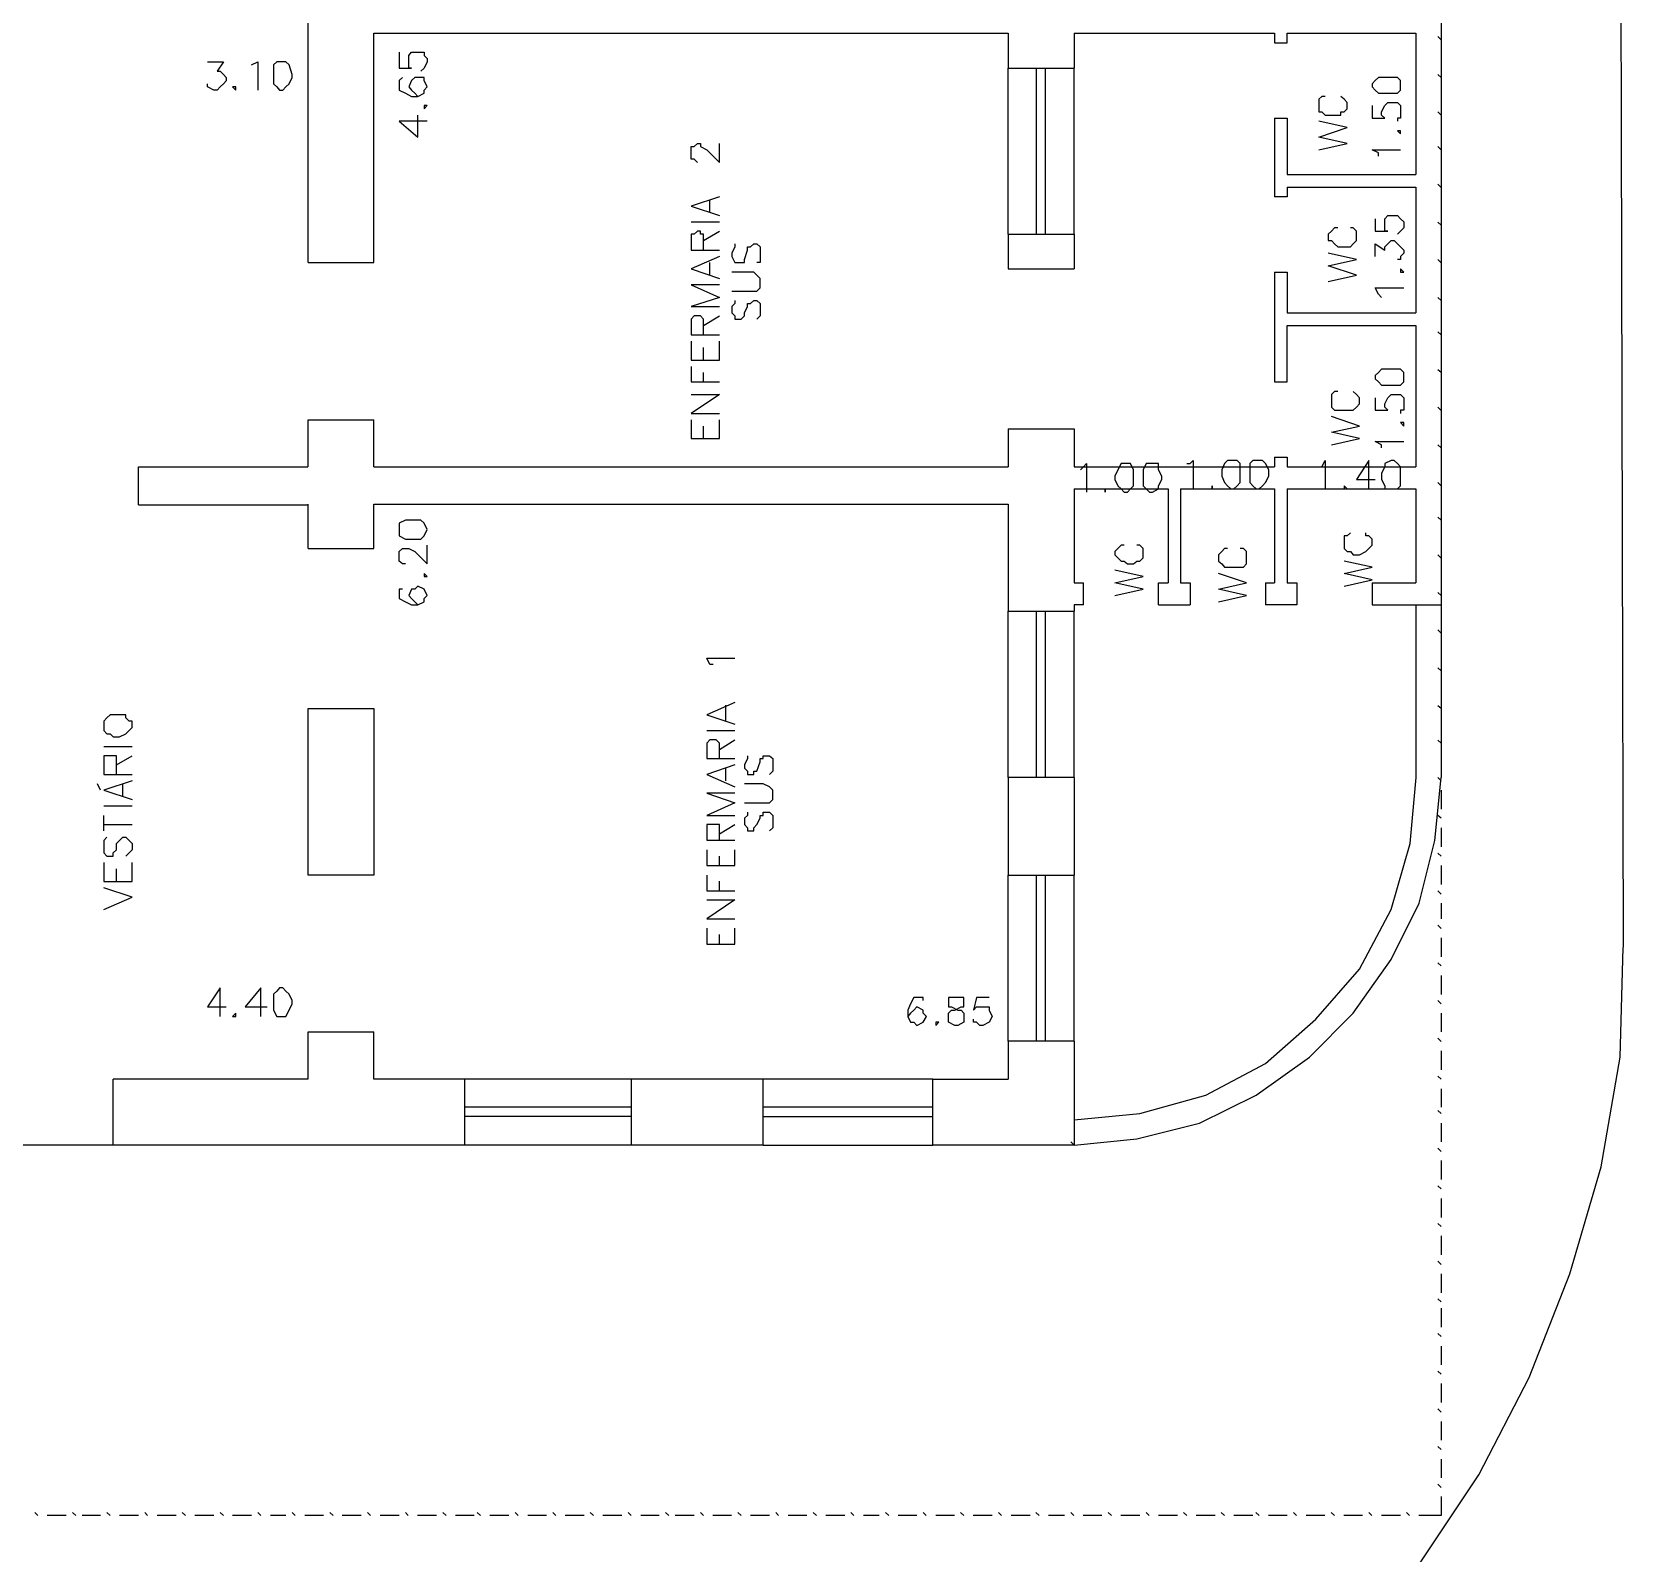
# Model space of a CAD drawing. Header units: millimetres. Extents: x -369 to -70, y -1414 to -1185.
# Drawn here: x -150.05 to -132.9, y -1360.33 to -1343.94 of the extents above; entities that cross this region are included whole.
import ezdxf

# ---------------------------------------------------------------- set-up
doc = ezdxf.new("R2010")
doc.units = ezdxf.units.MM
doc.header["$MEASUREMENT"] = 0
for name, color, linetype in [('10', 10, 'Continuous'), ('12', 12, 'Continuous'), ('14', 14, 'Continuous'), ('3', 3, 'Continuous'), ('50', 50, 'Continuous'), ('6', 6, 'Continuous'), ('8', 8, 'Continuous')]:
    doc.layers.add(name, color=color, linetype=linetype)

msp = doc.modelspace()

# ---------------------------------------------------------------- linework, layer by layer
at = {"layer": '10'}
for points in [[(-134.861, -1331.235), (-134.861, -1350.114)], [(-147.074, -1346.425), (-147.074, -1336.174)], [(-146.367, -1343.955), (-139.529, -1343.955)], [(-146.367, -1346.425), (-146.367, -1343.955)], [(-139.529, -1343.955), (-139.529, -1344.331)], [(-138.818, -1343.955), (-136.656, -1343.955)], [(-138.818, -1343.955), (-138.818, -1344.331)], [(-136.656, -1343.955), (-136.656, -1344.059), (-136.656, -1344.059), (-136.52, -1344.059), (-136.52, -1344.059), (-136.52, -1343.955)], [(-136.52, -1343.955), (-135.133, -1343.955)], [(-135.133, -1343.955), (-135.133, -1345.478)], [(-139.529, -1344.331), (-138.818, -1344.331)], [(-136.656, -1344.87), (-136.656, -1345.718)], [(-136.656, -1344.87), (-136.52, -1344.87)], [(-136.52, -1344.87), (-136.52, -1345.478)], [(-136.52, -1345.478), (-135.133, -1345.478)], [(-136.52, -1345.614), (-136.52, -1345.718), (-136.52, -1345.718), (-136.656, -1345.718)], [(-136.52, -1345.614), (-135.133, -1345.614)], [(-135.133, -1345.614), (-135.133, -1346.968)], [(-139.529, -1346.121), (-138.818, -1346.121)], [(-139.529, -1346.121), (-139.529, -1346.493)], [(-138.818, -1346.121), (-138.818, -1346.493)], [(-147.074, -1346.425), (-146.367, -1346.425)], [(-139.529, -1346.493), (-138.818, -1346.493)], [(-136.656, -1346.529), (-136.656, -1347.712), (-136.656, -1347.712), (-136.52, -1347.712), (-136.52, -1347.104)], [(-136.656, -1346.529), (-136.52, -1346.529), (-136.52, -1346.529), (-136.52, -1346.968)], [(-136.52, -1346.968), (-135.133, -1346.968)], [(-136.52, -1347.104), (-135.133, -1347.104)], [(-135.133, -1347.104), (-135.133, -1348.627)], [(-147.074, -1348.627), (-147.074, -1348.119)], [(-147.074, -1348.119), (-146.367, -1348.119)], [(-146.367, -1348.627), (-146.367, -1348.119)], [(-139.529, -1348.219), (-138.818, -1348.219)], [(-139.529, -1348.219), (-139.529, -1348.627)], [(-138.818, -1348.219), (-138.818, -1348.627)], [(-148.905, -1348.627), (-147.078, -1348.627)], [(-148.905, -1349.035), (-148.905, -1348.627)], [(-146.367, -1348.627), (-139.529, -1348.627)], [(-138.818, -1348.627), (-136.656, -1348.627)], [(-136.656, -1348.523), (-136.656, -1348.627)], [(-136.656, -1348.523), (-136.52, -1348.523), (-136.52, -1348.523), (-136.52, -1348.627)], [(-136.52, -1348.627), (-135.133, -1348.627)], [(-138.818, -1348.863), (-138.818, -1349.878)], [(-138.818, -1348.863), (-137.803, -1348.863)], [(-137.803, -1348.863), (-137.803, -1349.878)], [(-137.671, -1348.863), (-137.671, -1349.878)], [(-137.671, -1348.863), (-136.656, -1348.863)], [(-136.656, -1348.863), (-136.656, -1349.878)], [(-136.52, -1348.863), (-136.52, -1349.878)], [(-136.52, -1348.863), (-135.133, -1348.863)], [(-135.133, -1348.863), (-135.133, -1349.878)], [(-148.905, -1349.035), (-147.078, -1349.035)], [(-147.074, -1349.506), (-147.074, -1349.031)], [(-146.367, -1349.506), (-146.367, -1349.031)], [(-146.367, -1349.031), (-139.529, -1349.031)], [(-139.529, -1349.031), (-139.529, -1350.181)], [(-147.074, -1349.506), (-146.367, -1349.506)], [(-138.818, -1349.878), (-138.718, -1349.878)], [(-138.718, -1350.114), (-138.718, -1349.878)], [(-137.907, -1350.114), (-137.907, -1349.878)], [(-137.907, -1349.878), (-137.803, -1349.878)], [(-137.671, -1349.878), (-137.567, -1349.878)], [(-137.567, -1349.878), (-137.567, -1350.114)], [(-136.756, -1349.878), (-136.756, -1350.114)], [(-136.416, -1349.878), (-136.416, -1350.114), (-136.416, -1350.114), (-136.756, -1350.114)], [(-136.756, -1349.878), (-136.656, -1349.878)], [(-136.52, -1349.878), (-136.416, -1349.878)], [(-135.605, -1349.878), (-135.605, -1350.114)], [(-135.605, -1349.878), (-135.133, -1349.878)], [(-139.529, -1350.181), (-138.818, -1350.181)], [(-138.718, -1350.114), (-138.818, -1350.114), (-138.818, -1350.114), (-138.818, -1350.181)], [(-137.907, -1350.114), (-137.567, -1350.114)], [(-135.605, -1350.114), (-134.861, -1350.114)], [(-147.074, -1351.233), (-146.367, -1351.233), (-146.367, -1351.233), (-146.367, -1353.027), (-147.074, -1353.027), (-147.074, -1353.027), (-147.074, -1351.233)], [(-138.818, -1351.976), (-139.529, -1351.976)], [(-139.529, -1351.976), (-139.529, -1353.027)], [(-138.818, -1351.976), (-138.818, -1353.027)], [(-139.529, -1353.027), (-138.818, -1353.027)], [(-147.074, -1355.225), (-147.074, -1354.717)], [(-147.074, -1354.717), (-146.367, -1354.717)], [(-146.367, -1355.225), (-146.367, -1354.717)], [(-138.818, -1354.817), (-139.529, -1354.817)], [(-139.529, -1354.817), (-139.529, -1355.225)], [(-138.818, -1354.817), (-138.818, -1355.936)], [(-147.078, -1355.225), (-149.176, -1355.225)], [(-149.176, -1355.936), (-149.176, -1355.225)], [(-145.384, -1355.225), (-146.367, -1355.225)], [(-145.384, -1355.936), (-145.384, -1355.225)], [(-142.171, -1355.225), (-143.589, -1355.225)], [(-143.589, -1355.936), (-143.589, -1355.225)], [(-142.171, -1355.936), (-142.171, -1355.225)], [(-140.34, -1355.936), (-140.34, -1355.225), (-140.34, -1355.225), (-139.529, -1355.225)], [(-145.384, -1355.936), (-149.176, -1355.936)], [(-142.171, -1355.936), (-143.589, -1355.936)], [(-138.818, -1355.936), (-140.34, -1355.936)]]:
    msp.add_lwpolyline(points, dxfattribs=at)
at = {"layer": '12'}
for points in [[(-149.988, -1359.929), (-150.02, -1359.897)], [(-149.684, -1359.929), (-149.888, -1359.929)], [(-149.58, -1359.929), (-149.616, -1359.897)], [(-149.312, -1359.929), (-149.512, -1359.929)], [(-149.208, -1359.929), (-149.244, -1359.897)], [(-148.905, -1359.929), (-149.108, -1359.929)], [(-148.805, -1359.929), (-148.837, -1359.897)], [(-148.497, -1359.929), (-148.701, -1359.929)], [(-148.397, -1359.929), (-148.433, -1359.897)], [(-148.093, -1359.929), (-148.297, -1359.929)], [(-147.989, -1359.929), (-148.025, -1359.897)], [(-147.686, -1359.929), (-147.889, -1359.929)], [(-147.586, -1359.929), (-147.618, -1359.897)], [(-147.314, -1359.929), (-147.482, -1359.929)], [(-147.214, -1359.929), (-147.246, -1359.897)], [(-146.91, -1359.929), (-147.11, -1359.929)], [(-146.806, -1359.929), (-146.842, -1359.897)], [(-146.503, -1359.929), (-146.707, -1359.929)], [(-146.403, -1359.929), (-146.435, -1359.897)], [(-146.095, -1359.929), (-146.299, -1359.929)], [(-145.995, -1359.929), (-146.027, -1359.897)], [(-145.691, -1359.929), (-145.895, -1359.929)], [(-145.588, -1359.929), (-145.624, -1359.897)], [(-145.284, -1359.929), (-145.488, -1359.929)], [(-145.216, -1359.929), (-145.252, -1359.897)], [(-144.912, -1359.929), (-145.116, -1359.929)], [(-144.812, -1359.929), (-144.844, -1359.897)], [(-144.505, -1359.929), (-144.708, -1359.929)], [(-144.405, -1359.929), (-144.437, -1359.897)], [(-144.101, -1359.929), (-144.305, -1359.929)], [(-143.997, -1359.929), (-144.033, -1359.897)], [(-143.693, -1359.929), (-143.897, -1359.929)], [(-143.593, -1359.929), (-143.625, -1359.897)], [(-143.29, -1359.929), (-143.489, -1359.929)], [(-143.186, -1359.929), (-143.222, -1359.897)], [(-142.914, -1359.929), (-143.118, -1359.929)], [(-142.814, -1359.929), (-142.846, -1359.897)], [(-142.51, -1359.929), (-142.714, -1359.929)], [(-142.406, -1359.929), (-142.442, -1359.897)], [(-142.103, -1359.929), (-142.307, -1359.929)], [(-142.003, -1359.929), (-142.035, -1359.897)], [(-141.699, -1359.929), (-141.899, -1359.929)], [(-141.595, -1359.929), (-141.631, -1359.897)], [(-141.291, -1359.929), (-141.495, -1359.929)], [(-141.192, -1359.929), (-141.224, -1359.897)], [(-140.92, -1359.929), (-141.088, -1359.929)], [(-140.816, -1359.929), (-140.852, -1359.897)], [(-140.512, -1359.929), (-140.716, -1359.929)], [(-140.412, -1359.929), (-140.444, -1359.897)], [(-140.109, -1359.929), (-140.308, -1359.929)], [(-140.005, -1359.929), (-140.041, -1359.897)], [(-139.701, -1359.929), (-139.905, -1359.929)], [(-139.601, -1359.929), (-139.633, -1359.897)], [(-139.293, -1359.929), (-139.497, -1359.929)], [(-139.193, -1359.929), (-139.229, -1359.897)], [(-138.922, -1359.929), (-139.093, -1359.929)], [(-138.822, -1359.929), (-138.854, -1359.897)], [(-138.518, -1359.929), (-138.722, -1359.929)], [(-138.414, -1359.929), (-138.45, -1359.897)], [(-138.11, -1359.929), (-138.314, -1359.929)], [(-138.01, -1359.929), (-138.042, -1359.897)], [(-137.703, -1359.929), (-137.907, -1359.929)], [(-137.603, -1359.929), (-137.639, -1359.897)], [(-137.299, -1359.929), (-137.503, -1359.929)], [(-137.195, -1359.929), (-137.231, -1359.897)], [(-136.891, -1359.929), (-137.095, -1359.929)], [(-136.824, -1359.929), (-136.859, -1359.897)], [(-136.52, -1359.929), (-136.724, -1359.929)], [(-136.42, -1359.929), (-136.452, -1359.897)], [(-136.116, -1359.929), (-136.316, -1359.929)], [(-136.012, -1359.929), (-136.048, -1359.897)], [(-135.709, -1359.929), (-135.912, -1359.929)], [(-135.609, -1359.929), (-135.641, -1359.897)], [(-135.301, -1359.929), (-135.505, -1359.929)], [(-135.201, -1359.929), (-135.233, -1359.897)], [(-134.861, -1359.929), (-135.101, -1359.929)]]:
    msp.add_lwpolyline(points, dxfattribs=at)
at = {"layer": '14'}
for points in [[(-133.067, -1284.809), (-132.899, -1353.802)], [(-143.386, -1364.8), (-142.203, -1364.7), (-141.02, -1364.429), (-139.869, -1364.057), (-138.786, -1363.549), (-137.771, -1362.942), (-136.788, -1362.231), (-135.908, -1361.419), (-135.129, -1360.504), (-134.454, -1359.489), (-133.914, -1358.442), (-133.475, -1357.323), (-133.135, -1356.172), (-132.931, -1354.989), (-132.899, -1353.806)]]:
    msp.add_lwpolyline(points, dxfattribs=at)
at = {"layer": '3'}
for points in [[(-138.818, -1355.936), (-138.142, -1355.868), (-137.467, -1355.7), (-136.855, -1355.397), (-136.28, -1354.989), (-135.808, -1354.514), (-135.401, -1353.938), (-135.097, -1353.331), (-134.929, -1352.655), (-134.861, -1351.976)], [(-138.818, -1355.664), (-138.11, -1355.597), (-137.399, -1355.397), (-136.756, -1355.057), (-136.212, -1354.581), (-135.74, -1354.042), (-135.401, -1353.399), (-135.197, -1352.687), (-135.129, -1351.976)]]:
    msp.add_lwpolyline(points, dxfattribs=at)
at = {"layer": '50'}
for points in [[(-146.095, -1344.159), (-146.095, -1344.331), (-145.959, -1344.331), (-145.991, -1344.331), (-145.991, -1344.263), (-145.991, -1344.227), (-145.991, -1344.195), (-145.959, -1344.159), (-145.891, -1344.159), (-145.823, -1344.159), (-145.823, -1344.195), (-145.791, -1344.227), (-145.791, -1344.263), (-145.823, -1344.331), (-145.859, -1344.363)], [(-148.161, -1344.263), (-147.989, -1344.263), (-148.057, -1344.363), (-148.025, -1344.363), (-147.989, -1344.399), (-147.957, -1344.431), (-147.957, -1344.467), (-147.989, -1344.499), (-148.025, -1344.531), (-148.057, -1344.567), (-148.093, -1344.567), (-148.161, -1344.531), (-148.161, -1344.499)], [(-147.686, -1344.295), (-147.686, -1344.295), (-147.618, -1344.263), (-147.618, -1344.567)], [(-147.382, -1344.263), (-147.414, -1344.263), (-147.45, -1344.295), (-147.45, -1344.399), (-147.45, -1344.431), (-147.45, -1344.499), (-147.414, -1344.531), (-147.382, -1344.567), (-147.346, -1344.567), (-147.314, -1344.531), (-147.278, -1344.499), (-147.246, -1344.431), (-147.246, -1344.399), (-147.278, -1344.295), (-147.314, -1344.263), (-147.346, -1344.263), (-147.382, -1344.263)], [(-147.853, -1344.531), (-147.889, -1344.531), (-147.853, -1344.567), (-147.853, -1344.531)], [(-146.059, -1344.431), (-146.095, -1344.463), (-146.095, -1344.499), (-146.095, -1344.531), (-146.095, -1344.567), (-146.027, -1344.599), (-145.959, -1344.635), (-145.891, -1344.635), (-145.823, -1344.599), (-145.823, -1344.567), (-145.791, -1344.531), (-145.823, -1344.463), (-145.823, -1344.431), (-145.891, -1344.431), (-145.923, -1344.431), (-145.959, -1344.463), (-145.991, -1344.531), (-145.959, -1344.567), (-145.923, -1344.599), (-145.891, -1344.635)], [(-135.605, -1344.531), (-135.573, -1344.567), (-135.537, -1344.599), (-135.469, -1344.599), (-135.437, -1344.599), (-135.333, -1344.599), (-135.301, -1344.567), (-135.301, -1344.531), (-135.301, -1344.499), (-135.301, -1344.463), (-135.333, -1344.431), (-135.437, -1344.431), (-135.469, -1344.431), (-135.537, -1344.431), (-135.573, -1344.463), (-135.605, -1344.499), (-135.605, -1344.531)], [(-136.112, -1344.635), (-136.148, -1344.635), (-136.18, -1344.666), (-136.18, -1344.702), (-136.18, -1344.77), (-136.18, -1344.802), (-136.148, -1344.802), (-136.112, -1344.838), (-136.08, -1344.838), (-136.012, -1344.838), (-135.944, -1344.838), (-135.944, -1344.802), (-135.908, -1344.802), (-135.876, -1344.77), (-135.876, -1344.702), (-135.908, -1344.666), (-135.944, -1344.635)], [(-135.605, -1344.734), (-135.605, -1344.87), (-135.469, -1344.87), (-135.505, -1344.838), (-135.505, -1344.802), (-135.469, -1344.734), (-135.437, -1344.702), (-135.401, -1344.702), (-135.369, -1344.702), (-135.333, -1344.702), (-135.301, -1344.734), (-135.301, -1344.802), (-135.301, -1344.838), (-135.301, -1344.87), (-135.333, -1344.87), (-135.333, -1344.902)], [(-145.791, -1344.902), (-146.095, -1344.902), (-146.095, -1344.902), (-145.891, -1345.074), (-145.891, -1344.838)], [(-145.823, -1344.734), (-145.823, -1344.77), (-145.791, -1344.734), (-145.823, -1344.734)], [(-136.18, -1345.21), (-135.876, -1345.142), (-135.876, -1345.142), (-136.18, -1345.074), (-136.18, -1345.074), (-135.876, -1344.97), (-135.876, -1344.97), (-136.18, -1344.902)], [(-135.333, -1345.006), (-135.301, -1345.038), (-135.301, -1345.006), (-135.333, -1345.006)], [(-142.878, -1345.346), (-142.878, -1345.346), (-142.914, -1345.31), (-142.946, -1345.31), (-142.946, -1345.278), (-142.946, -1345.21), (-142.946, -1345.174), (-142.914, -1345.174), (-142.878, -1345.142), (-142.846, -1345.142), (-142.846, -1345.174), (-142.778, -1345.21), (-142.642, -1345.346), (-142.642, -1345.142)], [(-135.537, -1345.278), (-135.537, -1345.242), (-135.605, -1345.21), (-135.301, -1345.21)], [(-142.642, -1345.718), (-142.946, -1345.817), (-142.946, -1345.817), (-142.642, -1345.917)], [(-142.746, -1345.885), (-142.746, -1345.75)], [(-135.573, -1345.953), (-135.573, -1346.089), (-135.437, -1346.089), (-135.469, -1346.089), (-135.469, -1346.053), (-135.469, -1345.985), (-135.469, -1345.953), (-135.437, -1345.917), (-135.401, -1345.917), (-135.369, -1345.917), (-135.333, -1345.917), (-135.301, -1345.953), (-135.265, -1345.985), (-135.265, -1346.053), (-135.301, -1346.089), (-135.333, -1346.121)], [(-142.946, -1345.985), (-142.642, -1345.985)], [(-142.814, -1346.293), (-142.814, -1346.157), (-142.814, -1346.121), (-142.846, -1346.121), (-142.846, -1346.089), (-142.878, -1346.089), (-142.914, -1346.121), (-142.946, -1346.121), (-142.946, -1346.157), (-142.946, -1346.293), (-142.946, -1346.293), (-142.642, -1346.293)], [(-142.814, -1346.189), (-142.642, -1346.089)], [(-135.976, -1346.053), (-136.012, -1346.053), (-136.044, -1346.089), (-136.08, -1346.121), (-136.08, -1346.189), (-136.044, -1346.189), (-136.012, -1346.225), (-135.976, -1346.257), (-135.944, -1346.257), (-135.876, -1346.257), (-135.84, -1346.257), (-135.808, -1346.225), (-135.772, -1346.189), (-135.772, -1346.121), (-135.772, -1346.089), (-135.808, -1346.053), (-135.84, -1346.053)], [(-142.474, -1346.225), (-142.474, -1346.257), (-142.506, -1346.325), (-142.506, -1346.361), (-142.474, -1346.425), (-142.438, -1346.425), (-142.406, -1346.425), (-142.37, -1346.425), (-142.37, -1346.393), (-142.339, -1346.293), (-142.339, -1346.257), (-142.307, -1346.257), (-142.271, -1346.225), (-142.239, -1346.225), (-142.203, -1346.257), (-142.203, -1346.325), (-142.203, -1346.361), (-142.203, -1346.425), (-142.239, -1346.425)], [(-135.573, -1346.361), (-135.573, -1346.225), (-135.469, -1346.293), (-135.469, -1346.257), (-135.437, -1346.225), (-135.401, -1346.189), (-135.369, -1346.189), (-135.333, -1346.225), (-135.301, -1346.257), (-135.265, -1346.293), (-135.265, -1346.325), (-135.301, -1346.361), (-135.301, -1346.393), (-135.333, -1346.393)], [(-142.642, -1346.361), (-142.946, -1346.493), (-142.946, -1346.493), (-142.642, -1346.597)], [(-142.746, -1346.561), (-142.746, -1346.425)], [(-136.08, -1346.629), (-135.772, -1346.561), (-135.772, -1346.561), (-136.08, -1346.461), (-136.08, -1346.461), (-135.772, -1346.393), (-135.772, -1346.393), (-136.08, -1346.325)], [(-142.506, -1346.733), (-142.271, -1346.733), (-142.239, -1346.733), (-142.203, -1346.697), (-142.203, -1346.665), (-142.203, -1346.629), (-142.203, -1346.597), (-142.239, -1346.561), (-142.271, -1346.529), (-142.506, -1346.529)], [(-135.301, -1346.529), (-135.301, -1346.529), (-135.265, -1346.529), (-135.301, -1346.493), (-135.301, -1346.529)], [(-142.642, -1346.665), (-142.946, -1346.665), (-142.946, -1346.665), (-142.642, -1346.801), (-142.642, -1346.801), (-142.946, -1346.9), (-142.946, -1346.9), (-142.642, -1346.9)], [(-135.505, -1346.801), (-135.537, -1346.765), (-135.573, -1346.697), (-135.265, -1346.697)], [(-142.474, -1346.833), (-142.474, -1346.868), (-142.506, -1346.9), (-142.506, -1346.968), (-142.474, -1347), (-142.474, -1347.036), (-142.438, -1347.036), (-142.406, -1347.036), (-142.37, -1347), (-142.37, -1346.968), (-142.339, -1346.9), (-142.339, -1346.868), (-142.307, -1346.868), (-142.271, -1346.833), (-142.239, -1346.833), (-142.203, -1346.868), (-142.203, -1346.9), (-142.203, -1346.968), (-142.203, -1347), (-142.239, -1347.036)], [(-142.814, -1347.204), (-142.814, -1347.068), (-142.814, -1347.036), (-142.846, -1347), (-142.878, -1347), (-142.914, -1347), (-142.946, -1347.036), (-142.946, -1347.068), (-142.946, -1347.204), (-142.946, -1347.204), (-142.642, -1347.204)], [(-142.814, -1347.104), (-142.642, -1347)], [(-142.946, -1347.272), (-142.946, -1347.476), (-142.946, -1347.476), (-142.642, -1347.476)], [(-142.642, -1347.476), (-142.642, -1347.272)], [(-142.814, -1347.476), (-142.814, -1347.34)], [(-142.946, -1347.544), (-142.946, -1347.712), (-142.946, -1347.712), (-142.642, -1347.712)], [(-142.814, -1347.712), (-142.814, -1347.612)], [(-135.573, -1347.68), (-135.537, -1347.712), (-135.505, -1347.748), (-135.437, -1347.748), (-135.401, -1347.748), (-135.301, -1347.748), (-135.265, -1347.712), (-135.265, -1347.68), (-135.265, -1347.644), (-135.265, -1347.612), (-135.301, -1347.576), (-135.401, -1347.576), (-135.437, -1347.576), (-135.505, -1347.576), (-135.537, -1347.612), (-135.573, -1347.644), (-135.573, -1347.68)], [(-135.976, -1347.816), (-136.012, -1347.816), (-136.044, -1347.848), (-136.044, -1347.884), (-136.044, -1347.948), (-136.044, -1347.983), (-136.012, -1348.015), (-135.976, -1348.015), (-135.944, -1348.015), (-135.876, -1348.015), (-135.808, -1348.015), (-135.772, -1347.983), (-135.74, -1347.948), (-135.74, -1347.884), (-135.772, -1347.848), (-135.808, -1347.816)], [(-142.946, -1347.848), (-142.642, -1347.848), (-142.642, -1347.848), (-142.946, -1348.051), (-142.946, -1348.051), (-142.642, -1348.051)], [(-135.573, -1347.884), (-135.573, -1348.015), (-135.437, -1348.015), (-135.469, -1347.983), (-135.469, -1347.948), (-135.437, -1347.884), (-135.401, -1347.848), (-135.369, -1347.848), (-135.333, -1347.848), (-135.301, -1347.848), (-135.265, -1347.884), (-135.265, -1347.948), (-135.265, -1347.983), (-135.265, -1348.015), (-135.301, -1348.015), (-135.301, -1348.051)], [(-142.946, -1348.119), (-142.946, -1348.323), (-142.946, -1348.323), (-142.642, -1348.323)], [(-142.642, -1348.323), (-142.642, -1348.119)], [(-136.044, -1348.391), (-135.74, -1348.323), (-135.74, -1348.323), (-136.044, -1348.255), (-136.044, -1348.255), (-135.74, -1348.187), (-135.74, -1348.187), (-136.044, -1348.083)], [(-135.301, -1348.151), (-135.265, -1348.187), (-135.265, -1348.151), (-135.301, -1348.151)], [(-142.814, -1348.323), (-142.814, -1348.187)], [(-135.505, -1348.423), (-135.505, -1348.391), (-135.573, -1348.355), (-135.265, -1348.355)], [(-138.75, -1348.659), (-138.718, -1348.627), (-138.686, -1348.591), (-138.686, -1348.899)], [(-138.278, -1348.591), (-138.31, -1348.591), (-138.346, -1348.659), (-138.378, -1348.727), (-138.378, -1348.763), (-138.346, -1348.831), (-138.31, -1348.863), (-138.278, -1348.899), (-138.242, -1348.899), (-138.21, -1348.863), (-138.178, -1348.831), (-138.178, -1348.763), (-138.178, -1348.727), (-138.178, -1348.659), (-138.21, -1348.591), (-138.242, -1348.591), (-138.278, -1348.591)], [(-138.006, -1348.591), (-138.042, -1348.591), (-138.074, -1348.659), (-138.074, -1348.727), (-138.074, -1348.763), (-138.074, -1348.831), (-138.042, -1348.863), (-138.006, -1348.899), (-137.974, -1348.899), (-137.907, -1348.863), (-137.907, -1348.831), (-137.871, -1348.763), (-137.871, -1348.727), (-137.907, -1348.659), (-137.907, -1348.591), (-137.974, -1348.591), (-138.006, -1348.591)], [(-137.603, -1348.591), (-137.567, -1348.591), (-137.535, -1348.559), (-137.535, -1348.863)], [(-137.127, -1348.559), (-137.163, -1348.559), (-137.195, -1348.591), (-137.227, -1348.659), (-137.227, -1348.727), (-137.195, -1348.795), (-137.163, -1348.831), (-137.127, -1348.863), (-137.095, -1348.863), (-137.059, -1348.831), (-137.027, -1348.795), (-137.027, -1348.727), (-137.027, -1348.659), (-137.027, -1348.591), (-137.059, -1348.559), (-137.095, -1348.559), (-137.127, -1348.559)], [(-136.855, -1348.559), (-136.891, -1348.559), (-136.923, -1348.591), (-136.923, -1348.659), (-136.923, -1348.727), (-136.923, -1348.795), (-136.891, -1348.831), (-136.855, -1348.863), (-136.824, -1348.863), (-136.788, -1348.831), (-136.756, -1348.795), (-136.72, -1348.727), (-136.72, -1348.659), (-136.756, -1348.591), (-136.788, -1348.559), (-136.824, -1348.559), (-136.855, -1348.559)], [(-136.18, -1348.627), (-136.148, -1348.627), (-136.112, -1348.559), (-136.112, -1348.863)], [(-135.641, -1348.863), (-135.641, -1348.559), (-135.641, -1348.559), (-135.772, -1348.763), (-135.573, -1348.763)], [(-135.401, -1348.559), (-135.469, -1348.591), (-135.469, -1348.627), (-135.505, -1348.695), (-135.505, -1348.763), (-135.469, -1348.831), (-135.469, -1348.863), (-135.401, -1348.863), (-135.369, -1348.863), (-135.333, -1348.863), (-135.301, -1348.831), (-135.301, -1348.763), (-135.301, -1348.695), (-135.301, -1348.627), (-135.333, -1348.591), (-135.369, -1348.559), (-135.401, -1348.559)], [(-137.331, -1348.831), (-137.331, -1348.831), (-137.331, -1348.863), (-137.331, -1348.831)], [(-135.908, -1348.831), (-135.908, -1348.863), (-135.876, -1348.863), (-135.908, -1348.831)], [(-138.482, -1348.863), (-138.482, -1348.863), (-138.482, -1348.899), (-138.482, -1348.863)], [(-146.095, -1349.302), (-146.095, -1349.37), (-146.027, -1349.406), (-145.959, -1349.406), (-145.923, -1349.406), (-145.859, -1349.406), (-145.823, -1349.37), (-145.791, -1349.302), (-145.823, -1349.234), (-145.859, -1349.202), (-145.923, -1349.202), (-145.959, -1349.202), (-146.027, -1349.202), (-146.095, -1349.234), (-146.095, -1349.302)], [(-135.84, -1349.338), (-135.876, -1349.37), (-135.908, -1349.37), (-135.908, -1349.406), (-135.908, -1349.47), (-135.908, -1349.506), (-135.876, -1349.538), (-135.84, -1349.538), (-135.808, -1349.574), (-135.74, -1349.574), (-135.673, -1349.538), (-135.641, -1349.506), (-135.605, -1349.47), (-135.605, -1349.406), (-135.641, -1349.37), (-135.673, -1349.37), (-135.673, -1349.338)], [(-146.027, -1349.674), (-146.027, -1349.674), (-146.059, -1349.674), (-146.095, -1349.642), (-146.095, -1349.606), (-146.095, -1349.574), (-146.095, -1349.538), (-146.059, -1349.506), (-146.027, -1349.506), (-145.991, -1349.506), (-145.923, -1349.538), (-145.791, -1349.674), (-145.791, -1349.47)], [(-138.278, -1349.47), (-138.31, -1349.47), (-138.346, -1349.506), (-138.378, -1349.538), (-138.378, -1349.574), (-138.346, -1349.606), (-138.31, -1349.642), (-138.278, -1349.642), (-138.242, -1349.674), (-138.178, -1349.674), (-138.142, -1349.642), (-138.11, -1349.642), (-138.074, -1349.606), (-138.074, -1349.574), (-138.074, -1349.538), (-138.074, -1349.506), (-138.11, -1349.47), (-138.142, -1349.47)], [(-137.163, -1349.506), (-137.195, -1349.506), (-137.227, -1349.538), (-137.263, -1349.574), (-137.263, -1349.642), (-137.227, -1349.674), (-137.195, -1349.71), (-137.163, -1349.71), (-137.127, -1349.71), (-137.059, -1349.71), (-137.027, -1349.71), (-136.991, -1349.71), (-136.959, -1349.674), (-136.959, -1349.642), (-136.959, -1349.574), (-136.959, -1349.538), (-136.991, -1349.506), (-137.027, -1349.506)], [(-135.908, -1349.914), (-135.605, -1349.846), (-135.605, -1349.846), (-135.908, -1349.778), (-135.908, -1349.778), (-135.605, -1349.71), (-135.605, -1349.71), (-135.908, -1349.642)], [(-145.823, -1349.81), (-145.823, -1349.81), (-145.791, -1349.81), (-145.823, -1349.778), (-145.823, -1349.81)], [(-138.378, -1350.014), (-138.074, -1349.946), (-138.074, -1349.946), (-138.378, -1349.878), (-138.378, -1349.878), (-138.074, -1349.81), (-138.074, -1349.81), (-138.378, -1349.742)], [(-137.263, -1350.082), (-136.959, -1350.014), (-136.959, -1350.014), (-137.263, -1349.946), (-137.263, -1349.946), (-136.959, -1349.878), (-136.959, -1349.878), (-137.263, -1349.778)], [(-146.059, -1349.946), (-146.095, -1349.946), (-146.095, -1349.982), (-146.095, -1350.014), (-146.095, -1350.046), (-146.027, -1350.082), (-145.959, -1350.114), (-145.891, -1350.114), (-145.823, -1350.082), (-145.823, -1350.046), (-145.791, -1350.014), (-145.823, -1349.946), (-145.891, -1349.914), (-145.923, -1349.946), (-145.959, -1349.946), (-145.991, -1350.014), (-145.959, -1350.046), (-145.923, -1350.082), (-145.891, -1350.114)], [(-142.71, -1350.757), (-142.746, -1350.757), (-142.778, -1350.689), (-142.474, -1350.689)], [(-142.474, -1351.165), (-142.778, -1351.3), (-142.778, -1351.3), (-142.474, -1351.4)], [(-142.574, -1351.368), (-142.574, -1351.197)], [(-149.276, -1351.436), (-149.276, -1351.468), (-149.244, -1351.504), (-149.208, -1351.504), (-149.176, -1351.536), (-149.108, -1351.536), (-149.04, -1351.504), (-149.004, -1351.468), (-148.972, -1351.436), (-148.972, -1351.368), (-149.004, -1351.368), (-149.04, -1351.332), (-149.04, -1351.3), (-149.108, -1351.3), (-149.176, -1351.3), (-149.208, -1351.3), (-149.244, -1351.332), (-149.276, -1351.368), (-149.276, -1351.436)], [(-142.778, -1351.468), (-142.474, -1351.468)], [(-142.642, -1351.772), (-142.642, -1351.636), (-142.642, -1351.604), (-142.678, -1351.568), (-142.71, -1351.568), (-142.746, -1351.568), (-142.778, -1351.604), (-142.778, -1351.636), (-142.778, -1351.772), (-142.778, -1351.772), (-142.474, -1351.772)], [(-142.642, -1351.672), (-142.474, -1351.568)], [(-149.276, -1351.64), (-148.972, -1351.64)], [(-149.14, -1351.944), (-149.14, -1351.808), (-149.14, -1351.74), (-149.176, -1351.74), (-149.208, -1351.74), (-149.244, -1351.74), (-149.276, -1351.74), (-149.276, -1351.808), (-149.276, -1351.944), (-149.276, -1351.944), (-148.972, -1351.944)], [(-149.14, -1351.84), (-148.972, -1351.74)], [(-142.339, -1351.74), (-142.339, -1351.772), (-142.37, -1351.84), (-142.37, -1351.876), (-142.339, -1351.908), (-142.339, -1351.944), (-142.307, -1351.944), (-142.271, -1351.944), (-142.271, -1351.908), (-142.239, -1351.908), (-142.203, -1351.808), (-142.203, -1351.772), (-142.171, -1351.772), (-142.171, -1351.74), (-142.103, -1351.74), (-142.067, -1351.772), (-142.067, -1351.84), (-142.067, -1351.876), (-142.067, -1351.908), (-142.103, -1351.944)], [(-142.474, -1351.84), (-142.778, -1351.944), (-142.778, -1351.944), (-142.474, -1352.076)], [(-142.574, -1352.012), (-142.574, -1351.876)], [(-149.312, -1352.112), (-149.344, -1352.044)], [(-148.972, -1352.012), (-149.276, -1352.112), (-149.276, -1352.112), (-148.972, -1352.212)], [(-149.072, -1352.18), (-149.072, -1352.044)], [(-142.37, -1352.248), (-142.171, -1352.248), (-142.103, -1352.248), (-142.067, -1352.212), (-142.067, -1352.18), (-142.067, -1352.144), (-142.067, -1352.112), (-142.103, -1352.076), (-142.171, -1352.044), (-142.37, -1352.044)], [(-149.276, -1352.28), (-148.972, -1352.28)], [(-142.474, -1352.144), (-142.778, -1352.144), (-142.778, -1352.144), (-142.474, -1352.248), (-142.474, -1352.248), (-142.778, -1352.383), (-142.778, -1352.383), (-142.474, -1352.383)], [(-149.276, -1352.551), (-149.276, -1352.383)], [(-142.339, -1352.348), (-142.339, -1352.383), (-142.37, -1352.415), (-142.37, -1352.483), (-142.339, -1352.519), (-142.339, -1352.551), (-142.307, -1352.551), (-142.271, -1352.551), (-142.271, -1352.519), (-142.239, -1352.483), (-142.203, -1352.415), (-142.203, -1352.383), (-142.171, -1352.383), (-142.171, -1352.348), (-142.103, -1352.348), (-142.067, -1352.383), (-142.067, -1352.415), (-142.067, -1352.483), (-142.067, -1352.519), (-142.103, -1352.551)], [(-149.276, -1352.483), (-148.972, -1352.483)], [(-149.244, -1352.619), (-149.276, -1352.655), (-149.276, -1352.687), (-149.276, -1352.755), (-149.276, -1352.787), (-149.244, -1352.823), (-149.208, -1352.823), (-149.176, -1352.823), (-149.176, -1352.787), (-149.14, -1352.755), (-149.14, -1352.687), (-149.108, -1352.655), (-149.072, -1352.619), (-149.04, -1352.619), (-149.004, -1352.655), (-148.972, -1352.687), (-148.972, -1352.755), (-149.004, -1352.787), (-149.04, -1352.823)], [(-142.642, -1352.651), (-142.642, -1352.551), (-142.642, -1352.483), (-142.678, -1352.483), (-142.71, -1352.483), (-142.746, -1352.483), (-142.778, -1352.483), (-142.778, -1352.551), (-142.778, -1352.651), (-142.778, -1352.651), (-142.474, -1352.651)], [(-142.642, -1352.583), (-142.474, -1352.483)], [(-142.778, -1352.755), (-142.778, -1352.923), (-142.778, -1352.923), (-142.474, -1352.923)], [(-142.474, -1352.923), (-142.474, -1352.755)], [(-149.276, -1352.891), (-149.276, -1353.095), (-149.276, -1353.095), (-148.972, -1353.095)], [(-149.14, -1353.095), (-149.14, -1352.959)], [(-148.972, -1353.095), (-148.972, -1352.891)], [(-142.642, -1352.923), (-142.642, -1352.823)], [(-142.778, -1353.027), (-142.778, -1353.195), (-142.778, -1353.195), (-142.474, -1353.195)], [(-142.642, -1353.195), (-142.642, -1353.091)], [(-149.276, -1353.399), (-148.972, -1353.263), (-148.972, -1353.263), (-149.276, -1353.163)], [(-142.778, -1353.295), (-142.474, -1353.295), (-142.474, -1353.295), (-142.778, -1353.498), (-142.778, -1353.498), (-142.474, -1353.498)], [(-142.778, -1353.598), (-142.778, -1353.77), (-142.778, -1353.77), (-142.474, -1353.77)], [(-142.474, -1353.77), (-142.474, -1353.598)], [(-142.642, -1353.77), (-142.642, -1353.666)], [(-148.025, -1354.55), (-148.025, -1354.242), (-148.025, -1354.242), (-148.161, -1354.446), (-147.957, -1354.446)], [(-147.586, -1354.55), (-147.586, -1354.242), (-147.586, -1354.242), (-147.754, -1354.446), (-147.518, -1354.446)], [(-147.382, -1354.242), (-147.414, -1354.278), (-147.45, -1354.31), (-147.45, -1354.378), (-147.45, -1354.414), (-147.45, -1354.482), (-147.414, -1354.55), (-147.382, -1354.55), (-147.346, -1354.55), (-147.314, -1354.55), (-147.278, -1354.482), (-147.246, -1354.414), (-147.246, -1354.378), (-147.278, -1354.31), (-147.314, -1354.278), (-147.346, -1354.242), (-147.382, -1354.242)], [(-140.444, -1354.378), (-140.444, -1354.346), (-140.476, -1354.346), (-140.512, -1354.346), (-140.544, -1354.346), (-140.58, -1354.414), (-140.612, -1354.482), (-140.612, -1354.55), (-140.58, -1354.613), (-140.544, -1354.613), (-140.512, -1354.649), (-140.444, -1354.613), (-140.408, -1354.55), (-140.444, -1354.514), (-140.444, -1354.482), (-140.512, -1354.446), (-140.544, -1354.482), (-140.58, -1354.514), (-140.612, -1354.55)], [(-140.105, -1354.346), (-140.172, -1354.346), (-140.172, -1354.378), (-140.172, -1354.414), (-140.172, -1354.446), (-140.14, -1354.446), (-140.073, -1354.482), (-140.037, -1354.482), (-140.005, -1354.514), (-140.005, -1354.55), (-140.005, -1354.581), (-140.005, -1354.613), (-140.073, -1354.649), (-140.105, -1354.649), (-140.172, -1354.613), (-140.172, -1354.581), (-140.172, -1354.55), (-140.172, -1354.514), (-140.14, -1354.482), (-140.105, -1354.482), (-140.037, -1354.446), (-140.005, -1354.446), (-140.005, -1354.414), (-140.005, -1354.378), (-140.005, -1354.346), (-140.073, -1354.346), (-140.105, -1354.346)], [(-139.733, -1354.346), (-139.869, -1354.346), (-139.901, -1354.482), (-139.869, -1354.446), (-139.833, -1354.446), (-139.801, -1354.446), (-139.733, -1354.446), (-139.733, -1354.482), (-139.701, -1354.55), (-139.733, -1354.613), (-139.801, -1354.649), (-139.833, -1354.649), (-139.869, -1354.613), (-139.901, -1354.613), (-139.901, -1354.581)], [(-147.853, -1354.514), (-147.889, -1354.55), (-147.853, -1354.55), (-147.853, -1354.514)], [(-140.308, -1354.613), (-140.308, -1354.613), (-140.308, -1354.649), (-140.276, -1354.613), (-140.308, -1354.613)]]:
    msp.add_lwpolyline(points, dxfattribs=at)
at = {"layer": '6'}
for points in [[(-134.861, -1344.027), (-134.897, -1343.991)], [(-134.861, -1344.127), (-134.861, -1344.331)], [(-134.861, -1344.431), (-134.897, -1344.399)], [(-134.861, -1344.535), (-134.861, -1344.734)], [(-134.861, -1344.838), (-134.897, -1344.802)], [(-134.861, -1344.938), (-134.861, -1345.11)], [(-134.861, -1345.21), (-134.897, -1345.174)], [(-134.861, -1345.31), (-134.861, -1345.514)], [(-134.861, -1345.618), (-134.897, -1345.582)], [(-134.861, -1345.718), (-134.861, -1345.921)], [(-134.861, -1346.021), (-134.897, -1345.989)], [(-134.861, -1346.125), (-134.861, -1346.325)], [(-134.861, -1346.429), (-134.897, -1346.393)], [(-134.861, -1346.529), (-134.861, -1346.733)], [(-134.861, -1346.833), (-134.897, -1346.801)], [(-134.861, -1346.936), (-134.861, -1347.104)], [(-134.861, -1347.204), (-134.897, -1347.172)], [(-134.861, -1347.308), (-134.861, -1347.512)], [(-134.861, -1347.612), (-134.897, -1347.58)], [(-134.861, -1347.712), (-134.861, -1347.916)], [(-134.861, -1348.019), (-134.897, -1347.983)], [(-134.861, -1348.119), (-134.861, -1348.323)], [(-134.861, -1348.423), (-134.897, -1348.391)], [(-134.861, -1348.527), (-134.861, -1348.727)], [(-134.861, -1348.831), (-134.897, -1348.795)], [(-134.861, -1348.931), (-134.861, -1349.134)], [(-134.861, -1349.202), (-134.897, -1349.17)], [(-134.861, -1349.302), (-134.861, -1349.506)], [(-134.861, -1349.61), (-134.897, -1349.574)], [(-134.861, -1349.71), (-134.861, -1349.914)], [(-134.861, -1350.014), (-134.897, -1349.982)], [(-135.133, -1350.114), (-135.133, -1351.976)], [(-134.861, -1350.114), (-134.861, -1351.976)], [(-134.861, -1350.118), (-134.861, -1350.317)], [(-134.861, -1350.421), (-134.897, -1350.385)], [(-134.861, -1350.521), (-134.861, -1350.725)], [(-134.861, -1350.825), (-134.897, -1350.793)], [(-134.861, -1350.929), (-134.861, -1351.133)], [(-134.861, -1351.233), (-134.897, -1351.201)], [(-134.861, -1351.3), (-134.861, -1351.504)], [(-134.861, -1351.604), (-134.897, -1351.572)], [(-134.861, -1351.708), (-134.861, -1351.908)], [(-134.861, -1352.012), (-134.897, -1351.976)], [(-134.861, -1352.112), (-134.861, -1352.316)], [(-134.861, -1352.415), (-134.897, -1352.383)], [(-134.861, -1352.519), (-134.861, -1352.723)], [(-134.861, -1352.823), (-134.897, -1352.791)], [(-134.861, -1352.923), (-134.861, -1353.127)], [(-134.861, -1353.231), (-134.897, -1353.195)], [(-134.861, -1353.331), (-134.861, -1353.498)], [(-134.861, -1353.602), (-134.897, -1353.566)], [(-134.861, -1353.702), (-134.861, -1353.906)], [(-134.861, -1354.006), (-134.897, -1353.974)], [(-134.861, -1354.11), (-134.861, -1354.314)], [(-134.861, -1354.414), (-134.897, -1354.378)], [(-134.861, -1354.514), (-134.861, -1354.717)], [(-134.861, -1354.821), (-134.897, -1354.785)], [(-134.861, -1354.921), (-134.861, -1355.125)], [(-134.861, -1355.225), (-134.897, -1355.193)], [(-134.861, -1355.329), (-134.861, -1355.529)], [(-134.861, -1355.597), (-134.897, -1355.565)], [(-134.861, -1355.7), (-134.861, -1355.9)], [(-149.176, -1355.936), (-150.967, -1355.936)], [(-138.818, -1355.936), (-138.854, -1355.9)], [(-134.861, -1356.004), (-134.897, -1355.968)], [(-134.861, -1356.104), (-134.861, -1356.308)], [(-134.861, -1356.408), (-134.897, -1356.376)], [(-134.861, -1356.512), (-134.861, -1356.716)], [(-134.861, -1356.815), (-134.897, -1356.783)], [(-134.861, -1356.915), (-134.861, -1357.119)], [(-134.861, -1357.223), (-134.897, -1357.187)], [(-134.861, -1357.323), (-134.861, -1357.527)], [(-134.861, -1357.627), (-134.897, -1357.595)], [(-134.861, -1357.695), (-134.861, -1357.898)], [(-134.861, -1357.998), (-134.897, -1357.966)], [(-134.861, -1358.102), (-134.861, -1358.306)], [(-134.861, -1358.406), (-134.897, -1358.374)], [(-134.861, -1358.506), (-134.861, -1358.71)], [(-134.861, -1358.814), (-134.897, -1358.778)], [(-134.861, -1358.914), (-134.861, -1359.117)], [(-134.861, -1359.217), (-134.897, -1359.185)], [(-134.861, -1359.321), (-134.861, -1359.521)], [(-134.861, -1359.625), (-134.897, -1359.589)], [(-134.861, -1359.725), (-134.861, -1359.929)]]:
    msp.add_lwpolyline(points, dxfattribs=at)
at = {"layer": '8'}
for points in [[(-139.529, -1346.121), (-139.529, -1344.331)], [(-139.225, -1346.121), (-139.225, -1344.331)], [(-139.125, -1346.121), (-139.125, -1344.331)], [(-138.818, -1346.121), (-138.818, -1344.331)], [(-139.529, -1351.976), (-139.529, -1350.181)], [(-139.225, -1351.976), (-139.225, -1350.181)], [(-139.125, -1351.976), (-139.125, -1350.181)], [(-138.818, -1351.976), (-138.818, -1350.181)], [(-139.529, -1354.817), (-139.529, -1353.027)], [(-139.225, -1354.817), (-139.225, -1353.027)], [(-139.125, -1354.817), (-139.125, -1353.027)], [(-138.818, -1354.817), (-138.818, -1353.027)], [(-143.589, -1355.225), (-145.384, -1355.225)], [(-140.34, -1355.225), (-142.171, -1355.225)], [(-143.589, -1355.529), (-145.384, -1355.529)], [(-140.34, -1355.529), (-142.171, -1355.529)], [(-143.589, -1355.629), (-145.384, -1355.629)], [(-142.171, -1355.629), (-140.34, -1355.629)], [(-143.589, -1355.936), (-145.384, -1355.936)], [(-142.171, -1355.936), (-140.34, -1355.936)]]:
    msp.add_lwpolyline(points, dxfattribs=at)

doc.saveas('drawing.dxf')
